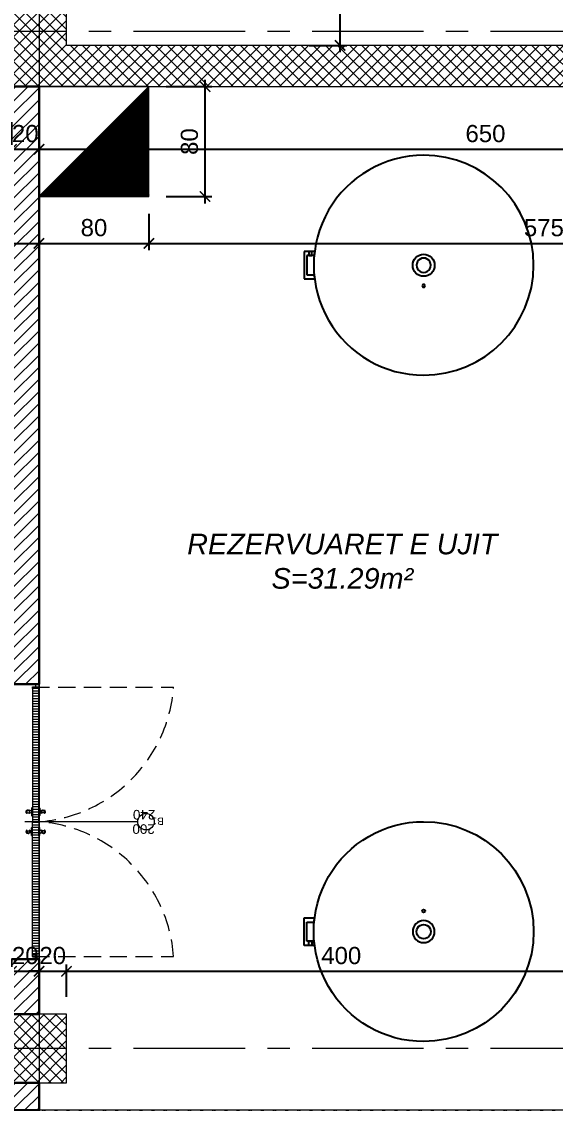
# Model space of a CAD drawing. Header units: centimetres. Extents: x 54080 to 59633, y -55119 to -48218.
# Drawn here: x 58585 to 58974, y -52052 to -51265 of the extents above; entities that cross this region are included whole.
import ezdxf

# ---------------------------------------------------------------- set-up
doc = ezdxf.new("R2010")
doc.units = ezdxf.units.CM
doc.header["$LTSCALE"] = 50
doc.header["$MEASUREMENT"] = 0
for name, pattern in [('23486-A01$0${ Chain Double-Dash }', [0]), ('AXES', [2, 1.25, -0.25, 0.25, -0.25]), ('CACHE', [0.375, 0.25, -0.125]), ('CONTINU', [0])]:
    doc.linetypes.add(name, pattern=pattern)
doc.layers.get('0').update_dxf_attribs({"color": 8})
for name, color, linetype in [('AXES', 10, 'AXES'), ('BETON COUPE', 3, 'CONTINU'), ('COTE 50ème', 1, 'Continuous'), ('OMBRE', 253, 'Continuous'), ('TEXTE', 7, 'Continuous')]:
    doc.layers.add(name, color=color, linetype=linetype)
for name, color, linetype, lineweight in [('BETON HACHURE', 253, 'Continuous', 13), ('door', 44, 'Continuous', 5), ('MACONNERIE COUPE', 7, 'Continuous', 30), ('MACONNERIE HACHURE', 253, 'Continuous', 13), ('New_SANITARI BANJO_Pen_No__15', 214, 'Continuous', 25)]:
    doc.layers.add(name, color=color, linetype=linetype, lineweight=lineweight)
doc.layers.add('HORS GEL', color=7, linetype='CACHE', lineweight=15, true_color=0x00661a)
doc.styles.add('GENERATED_STYLE_1', font='arial.ttf')
doc.styles.add('RS_TEXT_1.50', font='arial.ttf', dxfattribs={"height": 12.5})
doc.styles.add('RS_TXT_50', font='arial.ttf', dxfattribs={"height": 12.5})
doc.dimstyles.new('RS_50CM_LINEAIRE', dxfattribs={"dimscale": 5, "dimtxt": 12.5, "dimasz": 1.5, "dimexe": 1, "dimexo": 2.5, "dimgap": 1, "dimtad": 1, "dimdec": 1, "dimrnd": 0.5, "dimdsep": 46, "dimtxsty": 'RS_TXT_50', "dimblk1": 'ARCHTICK', "dimblk2": 'ARCHTICK', "dimsah": 1, "dimcen": 2.5, "dimdle": 1, "dimclrt": 4, "dimadec": 0, "dimazin": 2, "dimtfac": 1, "dimtdec": 1, "dimtix": 1, "dimtmove": 2, "dimatfit": 3, "dimfxl": 1, "dimtolj": 1, "dimtzin": 0, "dimarcsym": 0})
pattern_1 = [(360, (11294.2364, 86137.351), (4e-15, 1.875), [])]

# ---------------------------------------------------------------- blocks, each defined once
blk = doc.blocks.new('A$C99aa3423')
at = {"layer": 'AXES', "lineweight": 5, "ltscale": 1.3}
for p, q in [((3195, -410), (-1985, -410)), ((3195, -1150), (-1985, -1150))]:
    blk.add_line(p, q, dxfattribs=at)
at = {"layer": 'HORS GEL', "linetype": '23486-A01$0${ Chain Double-Dash }', "ltscale": 1.2}
blk.add_line((2395, 1580), (2395, -4150), dxfattribs=at)
blk = doc.blocks.new('_ArchTick')
at = {"color": 0, "linetype": 'ByBlock', "const_width": 0.15}
blk.add_lwpolyline([(-0.5, -0.5), (0.5, 0.5)], dxfattribs=at)
blk = doc.blocks.new('*D1248')
at = {"layer": 'COTE 50ème', "color": 0, "lineweight": -2, "ltscale": 0.5, "transparency": 16777216}
for p, q in [((58577.67, -51974.86), (58577.67, -51951.24)), ((58597.67, -51974.86), (58597.67, -51951.24)), ((58577.67, -51956.24), (58570.17, -51956.24)), ((58577.67, -51956.24), (58597.67, -51956.24)), ((58597.67, -51956.24), (58605.17, -51956.24))]:
    blk.add_line(p, q, dxfattribs=at)
at = {"layer": 'Defpoints', "color": 0, "ltscale": 0.5, "transparency": 16777216}
for p in [(58597.67, -51956.24), (58577.67, -51987.36), (58597.67, -51987.36)]:
    blk.add_point(p, dxfattribs=at)
at = {"layer": 'COTE 50ème', "color": 0, "lineweight": -2, "ltscale": 0.5, "transparency": 16777216, "xscale": 7.5, "yscale": 7.5, "zscale": 7.5}
blk.add_blockref('_ArchTick', (58577.67, -51956.24), dxfattribs=at)
at = {"layer": 'COTE 50ème', "color": 0, "lineweight": -2, "ltscale": 0.5, "transparency": 16777216, "xscale": 7.5, "yscale": 7.5, "zscale": 7.5, "rotation": 180}
blk.add_blockref('_ArchTick', (58597.67, -51956.24), dxfattribs=at)
at = {"layer": 'COTE 50ème', "color": 4, "ltscale": 0.5, "transparency": 16777216, "insert": (58587.67, -51944.85), "char_height": 12.5, "attachment_point": 5, "style": 'RS_TXT_50'}
blk.add_mtext('\\A1;20', dxfattribs=at)
blk = doc.blocks.new('*D1249')
at = {"layer": 'COTE 50ème', "color": 0, "lineweight": -2, "ltscale": 0.5, "transparency": 16777216}
for p, q in [((58597.67, -51974.86), (58597.67, -51951.24)), ((58617.67, -51974.86), (58617.67, -51951.24)), ((58597.67, -51956.24), (58590.17, -51956.24)), ((58597.67, -51956.24), (58617.67, -51956.24)), ((58617.67, -51956.24), (58625.17, -51956.24))]:
    blk.add_line(p, q, dxfattribs=at)
at = {"layer": 'Defpoints', "color": 0, "ltscale": 0.5, "transparency": 16777216}
for p in [(58617.67, -51956.24), (58597.67, -51987.36), (58617.67, -51987.36)]:
    blk.add_point(p, dxfattribs=at)
at = {"layer": 'COTE 50ème', "color": 0, "lineweight": -2, "ltscale": 0.5, "transparency": 16777216, "xscale": 7.5, "yscale": 7.5, "zscale": 7.5}
blk.add_blockref('_ArchTick', (58597.67, -51956.24), dxfattribs=at)
at = {"layer": 'COTE 50ème', "color": 0, "lineweight": -2, "ltscale": 0.5, "transparency": 16777216, "xscale": 7.5, "yscale": 7.5, "zscale": 7.5, "rotation": 180}
blk.add_blockref('_ArchTick', (58617.67, -51956.24), dxfattribs=at)
at = {"layer": 'COTE 50ème', "color": 4, "ltscale": 0.5, "transparency": 16777216, "insert": (58607.67, -51944.85), "char_height": 12.5, "attachment_point": 5, "style": 'RS_TXT_50'}
blk.add_mtext('\\A1;20', dxfattribs=at)
blk = doc.blocks.new('*D1250')
at = {"layer": 'COTE 50ème', "color": 0, "lineweight": -2, "ltscale": 0.5, "transparency": 16777216}
for p, q in [((58617.67, -51974.86), (58617.67, -51951.24)), ((59017.67, -51999.86), (59017.67, -51951.24)), ((58612.67, -51956.24), (59022.67, -51956.24))]:
    blk.add_line(p, q, dxfattribs=at)
at = {"layer": 'Defpoints', "color": 0, "ltscale": 0.5, "transparency": 16777216}
for p in [(59017.67, -51956.24), (58617.67, -51987.36), (59017.67, -52012.36)]:
    blk.add_point(p, dxfattribs=at)
at = {"layer": 'COTE 50ème', "color": 0, "lineweight": -2, "ltscale": 0.5, "transparency": 16777216, "xscale": 7.5, "yscale": 7.5, "zscale": 7.5, "rotation": 180}
blk.add_blockref('_ArchTick', (58617.67, -51956.24), dxfattribs=at)
at = {"layer": 'COTE 50ème', "color": 0, "lineweight": -2, "ltscale": 0.5, "transparency": 16777216, "xscale": 7.5, "yscale": 7.5, "zscale": 7.5}
blk.add_blockref('_ArchTick', (59017.67, -51956.24), dxfattribs=at)
at = {"layer": 'COTE 50ème', "color": 4, "ltscale": 0.5, "transparency": 16777216, "insert": (58817.67, -51944.85), "char_height": 12.5, "attachment_point": 5, "style": 'RS_TXT_50'}
blk.add_mtext('\\A1;400', dxfattribs=at)
blk = doc.blocks.new('*D1284')
at = {"layer": 'COTE 50ème', "color": 0, "lineweight": -2, "ltscale": 0.5, "transparency": 16777216}
for p, q in [((58577.67, -51331.96), (58577.67, -51362.99)), ((58597.67, -51331.96), (58597.67, -51362.99)), ((58577.67, -51357.99), (58570.17, -51357.99)), ((58577.67, -51357.99), (58597.67, -51357.99)), ((58597.67, -51357.99), (58605.17, -51357.99))]:
    blk.add_line(p, q, dxfattribs=at)
at = {"layer": 'Defpoints', "color": 0, "ltscale": 0.5, "transparency": 16777216}
for p in [(58577.67, -51319.46), (58597.67, -51319.46), (58597.67, -51357.99)]:
    blk.add_point(p, dxfattribs=at)
at = {"layer": 'COTE 50ème', "color": 0, "lineweight": -2, "ltscale": 0.5, "transparency": 16777216, "xscale": 7.5, "yscale": 7.5, "zscale": 7.5}
blk.add_blockref('_ArchTick', (58577.67, -51357.99), dxfattribs=at)
at = {"layer": 'COTE 50ème', "color": 0, "lineweight": -2, "ltscale": 0.5, "transparency": 16777216, "xscale": 7.5, "yscale": 7.5, "zscale": 7.5, "rotation": 180}
blk.add_blockref('_ArchTick', (58597.67, -51357.99), dxfattribs=at)
at = {"layer": 'COTE 50ème', "color": 4, "ltscale": 0.5, "transparency": 16777216, "insert": (58587.67, -51346.61), "char_height": 12.5, "attachment_point": 5, "style": 'RS_TXT_50'}
blk.add_mtext('\\A1;20', dxfattribs=at)
blk = doc.blocks.new('*D1285')
at = {"layer": 'COTE 50ème', "color": 0, "lineweight": -2, "ltscale": 0.5, "transparency": 16777216}
for p, q in [((59247.67, -51324.86), (59247.67, -51362.99)), ((58597.67, -51331.96), (58597.67, -51362.99)), ((58592.67, -51357.99), (59252.67, -51357.99))]:
    blk.add_line(p, q, dxfattribs=at)
at = {"layer": 'Defpoints', "color": 0, "ltscale": 0.5, "transparency": 16777216}
for p in [(59247.67, -51312.36), (58597.67, -51319.46), (59247.67, -51357.99)]:
    blk.add_point(p, dxfattribs=at)
at = {"layer": 'COTE 50ème', "color": 0, "lineweight": -2, "ltscale": 0.5, "transparency": 16777216, "xscale": 7.5, "yscale": 7.5, "zscale": 7.5, "rotation": 180}
blk.add_blockref('_ArchTick', (58597.67, -51357.99), dxfattribs=at)
at = {"layer": 'COTE 50ème', "color": 0, "lineweight": -2, "ltscale": 0.5, "transparency": 16777216, "xscale": 7.5, "yscale": 7.5, "zscale": 7.5}
blk.add_blockref('_ArchTick', (59247.67, -51357.99), dxfattribs=at)
at = {"layer": 'COTE 50ème', "color": 4, "ltscale": 0.5, "transparency": 16777216, "insert": (58922.67, -51346.61), "char_height": 12.5, "attachment_point": 5, "style": 'RS_TXT_50'}
blk.add_mtext('\\A1;650', dxfattribs=at)
blk = doc.blocks.new('*D1286')
at = {"layer": 'COTE 50ème', "color": 0, "lineweight": -2, "ltscale": 0.5, "transparency": 16777216}
for p, q in [((58816.82, -51287.36), (58816.82, -50967.22)), ((58794.28, -50972.22), (58821.82, -50972.22)), ((58794.28, -51282.36), (58821.82, -51282.36))]:
    blk.add_line(p, q, dxfattribs=at)
at = {"layer": 'Defpoints', "color": 0, "ltscale": 0.5, "transparency": 16777216}
for p in [(58781.78, -50972.22), (58816.82, -50972.22), (58781.78, -51282.36)]:
    blk.add_point(p, dxfattribs=at)
at = {"layer": 'COTE 50ème', "color": 0, "lineweight": -2, "ltscale": 0.5, "transparency": 16777216, "xscale": 7.5, "yscale": 7.5, "zscale": 7.5}
for p, rotation in [((58816.82, -50972.22), 90), ((58816.82, -51282.36), 270)]:
    blk.add_blockref('_ArchTick', p, dxfattribs=dict(at, rotation=rotation))
at = {"layer": 'COTE 50ème', "color": 4, "ltscale": 0.5, "transparency": 16777216, "insert": (58805.43, -51127.29), "char_height": 12.5, "attachment_point": 5, "rotation": 90, "style": 'RS_TXT_50'}
blk.add_mtext('\\A1;310', dxfattribs=at)
blk = doc.blocks.new('*D1411')
at = {"layer": 'COTE 50ème', "color": 0, "lineweight": -2, "ltscale": 0.5, "transparency": 16777216}
for p, q in [((58237.67, -51324.86), (58237.67, -51431.45)), ((58597.67, -51404.86), (58597.67, -51431.45)), ((58232.67, -51426.45), (58602.67, -51426.45))]:
    blk.add_line(p, q, dxfattribs=at)
at = {"layer": 'Defpoints', "color": 0, "ltscale": 0.5, "transparency": 16777216}
for p in [(58237.67, -51312.36), (58597.67, -51392.36), (58597.67, -51426.45)]:
    blk.add_point(p, dxfattribs=at)
at = {"layer": 'COTE 50ème', "color": 0, "lineweight": -2, "ltscale": 0.5, "transparency": 16777216, "xscale": 7.5, "yscale": 7.5, "zscale": 7.5, "rotation": 180}
blk.add_blockref('_ArchTick', (58237.67, -51426.45), dxfattribs=at)
at = {"layer": 'COTE 50ème', "color": 0, "lineweight": -2, "ltscale": 0.5, "transparency": 16777216, "xscale": 7.5, "yscale": 7.5, "zscale": 7.5}
blk.add_blockref('_ArchTick', (58597.67, -51426.45), dxfattribs=at)
at = {"layer": 'COTE 50ème', "color": 4, "ltscale": 0.5, "transparency": 16777216, "insert": (58417.67, -51415.06), "char_height": 12.5, "attachment_point": 5, "style": 'RS_TXT_50'}
blk.add_mtext('\\A1;360', dxfattribs=at)
blk = doc.blocks.new('*D1412')
at = {"layer": 'COTE 50ème', "color": 0, "lineweight": -2, "ltscale": 0.5, "transparency": 16777216}
for p, q in [((58597.67, -51404.86), (58597.67, -51431.45)), ((58677.67, -51404.86), (58677.67, -51431.45)), ((58592.67, -51426.45), (58682.67, -51426.45))]:
    blk.add_line(p, q, dxfattribs=at)
at = {"layer": 'Defpoints', "color": 0, "ltscale": 0.5, "transparency": 16777216}
for p in [(58597.67, -51392.36), (58677.67, -51392.36), (58677.67, -51426.45)]:
    blk.add_point(p, dxfattribs=at)
at = {"layer": 'COTE 50ème', "color": 0, "lineweight": -2, "ltscale": 0.5, "transparency": 16777216, "xscale": 7.5, "yscale": 7.5, "zscale": 7.5, "rotation": 180}
blk.add_blockref('_ArchTick', (58597.67, -51426.45), dxfattribs=at)
at = {"layer": 'COTE 50ème', "color": 0, "lineweight": -2, "ltscale": 0.5, "transparency": 16777216, "xscale": 7.5, "yscale": 7.5, "zscale": 7.5}
blk.add_blockref('_ArchTick', (58677.67, -51426.45), dxfattribs=at)
at = {"layer": 'COTE 50ème', "color": 4, "ltscale": 0.5, "transparency": 16777216, "insert": (58637.67, -51415.06), "char_height": 12.5, "attachment_point": 5, "style": 'RS_TXT_50'}
blk.add_mtext('\\A1;80', dxfattribs=at)
blk = doc.blocks.new('*D1413')
at = {"layer": 'COTE 50ème', "color": 0, "lineweight": -2, "ltscale": 0.5, "transparency": 16777216}
for p, q in [((59252.67, -51394.57), (59252.67, -51431.45)), ((58677.67, -51404.86), (58677.67, -51431.45)), ((58672.67, -51426.45), (59257.67, -51426.45))]:
    blk.add_line(p, q, dxfattribs=at)
at = {"layer": 'Defpoints', "color": 0, "ltscale": 0.5, "transparency": 16777216}
for p in [(59252.67, -51382.07), (58677.67, -51392.36), (59252.67, -51426.45)]:
    blk.add_point(p, dxfattribs=at)
at = {"layer": 'COTE 50ème', "color": 0, "lineweight": -2, "ltscale": 0.5, "transparency": 16777216, "xscale": 7.5, "yscale": 7.5, "zscale": 7.5, "rotation": 180}
blk.add_blockref('_ArchTick', (58677.67, -51426.45), dxfattribs=at)
at = {"layer": 'COTE 50ème', "color": 0, "lineweight": -2, "ltscale": 0.5, "transparency": 16777216, "xscale": 7.5, "yscale": 7.5, "zscale": 7.5}
blk.add_blockref('_ArchTick', (59252.67, -51426.45), dxfattribs=at)
at = {"layer": 'COTE 50ème', "color": 4, "ltscale": 0.5, "transparency": 16777216, "insert": (58965.17, -51415.09), "char_height": 12.5, "attachment_point": 5, "style": 'RS_TXT_50'}
blk.add_mtext('\\A1;575', dxfattribs=at)
blk = doc.blocks.new('*D1415')
at = {"layer": 'COTE 50ème', "color": 0, "lineweight": -2, "ltscale": 0.5, "transparency": 16777216}
for p, q in [((58718.57, -51397.36), (58718.57, -51307.36)), ((58690.17, -51312.36), (58723.57, -51312.36)), ((58690.17, -51392.36), (58723.57, -51392.36))]:
    blk.add_line(p, q, dxfattribs=at)
at = {"layer": 'Defpoints', "color": 0, "ltscale": 0.5, "transparency": 16777216}
for p in [(58677.67, -51312.36), (58718.57, -51312.36), (58677.67, -51392.36)]:
    blk.add_point(p, dxfattribs=at)
at = {"layer": 'COTE 50ème', "color": 0, "lineweight": -2, "ltscale": 0.5, "transparency": 16777216, "xscale": 7.5, "yscale": 7.5, "zscale": 7.5}
for p, rotation in [((58718.57, -51312.36), 90), ((58718.57, -51392.36), 270)]:
    blk.add_blockref('_ArchTick', p, dxfattribs=dict(at, rotation=rotation))
at = {"layer": 'COTE 50ème', "color": 4, "ltscale": 0.5, "transparency": 16777216, "insert": (58707.19, -51352.36), "char_height": 12.5, "attachment_point": 5, "rotation": 90, "style": 'RS_TXT_50'}
blk.add_mtext('\\A1;80', dxfattribs=at)

msp = doc.modelspace()

# ---------------------------------------------------------------- hatches: boundary and pattern name
at = {"layer": 'BETON HACHURE', "transparency": 33554585}
h = msp.add_hatch(dxfattribs=at)
h.set_pattern_fill('ANSI37', color=256, scale=50, angle=270, style=0)
h.set_pattern_definition([(315, (861.459, 19655.393), (4.4194174, 4.4194174), []), (45, (861.459, 19655.393), (-4.4194174, 4.4194174), [])])
h.paths.add_polyline_path([(56357.67, -51847.22), (56382.67, -51847.22), (56382.67, -52172.22), (56357.67, -52172.22)], flags=0)
h.paths.add_polyline_path([(56357.67, -51847.22), (56382.67, -51847.22), (56382.67, -52172.22), (56357.67, -52172.22)], flags=0)
h.paths.add_polyline_path([(58537.67, -51987.36), (58537.67, -52037.36), (58617.67, -52037.36), (58617.67, -51987.36)], flags=0)
h.paths.add_polyline_path([(58157.67, -51987.36), (58157.67, -52037.36), (58237.67, -52037.36), (58237.67, -51987.36)], flags=0)
edge = h.paths.add_edge_path(flags=0)
edge.add_arc((58197.67, -50672.36), 40, 0, 360)
edge = h.paths.add_edge_path(flags=0)
edge.add_arc((58197.67, -49997.36), 40, 0, 360)
edge = h.paths.add_edge_path(flags=0)
edge.add_arc((58197.67, -51272.36), 40, 0, 360)
h.paths.add_polyline_path([(59277.67, -49527.22), (54853.83, -49527.22), (54464.54, -54263.92), (59277.59, -54736.58), (59277.67, -54713.51)])
edge = h.paths.add_edge_path(flags=0)
edge.add_arc((58197.67, -51272.36), 40, 0, 360)
h.paths.add_polyline_path([(56982.67, -49552.22), (56982.67, -49972.36), (57007.67, -49972.36), (57007.67, -49552.22), (58577.68, -49552.22), (58577.67, -50022.36), (58617.67, -50022.36), (58617.67, -49552.22), (59247.67, -49552.22), (59247.67, -51282.36), (58617.67, -51282.36), (58617.67, -50647.36), (58577.67, -50647.36), (58577.67, -51312.36), (59247.67, -51312.36), (59247.67, -52057.36), (58577.67, -52057.36), (58577.67, -53447.36), (58617.67, -53447.36), (58617.67, -52087.36), (59247.67, -52087.36), (59247.67, -54709.01), (58245.17, -54610.07), (58245.17, -54122.36), (58220.17, -54122.36), (58220.17, -54607.62), (56915.17, -54479.46), (56915.17, -54122.36), (56890.17, -54122.36), (56890.17, -54477.01), (55702.67, -54360.39), (55702.67, -54122.36), (55652.67, -54122.36), (55652.67, -54355.48), (54491.47, -54241.45), (54666.86, -52107.36), (54872.67, -52107.36), (54872.67, -52057.36), (54670.97, -52057.36), (54672.82, -52037.36), (54872.67, -52037.36), (54872.67, -51987.36), (54676.72, -51987.36), (54733.43, -51297.36), (54872.67, -51297.36), (54872.67, -51247.36), (54737.54, -51247.36), (54782.74, -50697.36), (54872.67, -50697.36), (54872.67, -50647.36), (54786.85, -50647.36), (54876.86, -49552.22), (55655.17, -49552.22), (55655.17, -49972.36), (55680.17, -49972.36), (55680.17, -49552.22)], flags=16)
h.paths.add_polyline_path([(58157.67, -51232.36), (58157.67, -51312.36), (58237.67, -51312.36), (58237.67, -51232.36)], flags=0)
at = {"layer": 'door'}
h = msp.add_hatch(dxfattribs=at)
h.set_pattern_fill('ANSI31', color=256, scale=15, angle=675)
h.set_pattern_definition(pattern_1)
h.paths.add_polyline_path([(58592.9, -51749.33), (58592.9, -51847.36), (58597.61, -51847.36), (58597.61, -51749.33)])
h = msp.add_hatch(dxfattribs=at)
h.set_pattern_fill('ANSI31', color=256, scale=15, angle=675)
h.set_pattern_definition(pattern_1)
h.paths.add_polyline_path([(58592.9, -51945.39), (58592.9, -51847.36), (58597.61, -51847.36), (58597.61, -51945.39)])
at = {"layer": 'MACONNERIE HACHURE'}
h = msp.add_hatch(dxfattribs=at)
h.set_pattern_fill('ANSI31', color=256, scale=50, style=0)
h.paths.add_polyline_path([(54872.67, -54083.63), (54897.67, -54083.63), (54897.67, -54067.36), (54872.67, -54067.36)])
h.paths.add_polyline_path([(54760.13, -53887.22), (54520.58, -53887.22), (54522.64, -53862.22), (54760.13, -53862.22)])
h.paths.add_polyline_path([(54872.67, -54017.36), (54872.67, -53887.22), (54850.13, -53887.22), (54850.13, -53862.22), (54897.67, -53862.22), (54897.67, -54017.36)])
h.paths.add_polyline_path([(54872.67, -54173.63), (54897.67, -54173.63), (54897.67, -54281.34), (54872.67, -54278.88)])
h.paths.add_polyline_path([(54505.78, -54067.36), (54507.82, -54042.46), (54872.67, -54042.36), (54872.67, -54067.36)])
h.paths.add_polyline_path([(58577.67, -52057.36), (58597.67, -52057.36), (58597.67, -52037.36), (58577.67, -52037.36)])
h.paths.add_polyline_path([(55842.67, -50672.36), (56202.67, -50672.36), (56202.67, -50647.36), (55842.67, -50647.36)])
h.paths.add_polyline_path([(55752.67, -50672.36), (55742.67, -50672.36), (55742.67, -50647.36), (55752.67, -50647.36)])
h.paths.add_polyline_path([(57077.67, -53447.36), (57437.67, -53447.36), (57437.67, -53422.36), (57077.67, -53422.36)])
h.paths.add_polyline_path([(56987.67, -53447.36), (56977.67, -53447.36), (56977.67, -53422.36), (56987.67, -53422.36)])
h.paths.add_polyline_path([(58777.67, -49872.22), (58777.67, -49882.22), (58757.67, -49882.22), (58757.67, -49872.22), (58717.67, -49872.22), (58717.67, -49852.22), (59252.67, -49852.22), (59252.67, -49872.22)])
h.paths.add_polyline_path([(58777.67, -50092.22), (58777.67, -50102.22), (58757.67, -50102.22), (58757.67, -49972.22), (58777.67, -49972.22), (58777.67, -50072.22), (59252.67, -50072.22), (59252.67, -50092.22)])
h.paths.add_polyline_path([(58777.67, -50312.22), (58777.67, -50322.22), (58757.67, -50322.22), (58757.67, -50192.22), (58777.67, -50192.22), (58777.67, -50292.22), (59252.67, -50292.22), (59252.67, -50312.22)])
h.paths.add_polyline_path([(58777.67, -50532.22), (58777.67, -50542.22), (58757.67, -50542.22), (58757.67, -50412.22), (58777.67, -50412.22), (58777.67, -50512.22), (59247.67, -50512.22), (59247.67, -50532.22)])
h.paths.add_polyline_path([(58757.67, -50762.22), (58757.67, -50632.22), (58777.67, -50632.22), (58777.67, -50732.22), (59252.67, -50732.22), (59252.67, -50752.22), (58777.67, -50752.22), (58777.67, -50762.22)])
h.paths.add_polyline_path([(58777.67, -50852.22), (58757.67, -50852.22), (58757.67, -50952.22), (58717.67, -50952.22), (58717.67, -50972.22), (59252.67, -50972.22), (59252.67, -50952.22), (58777.67, -50952.22)])
h.paths.add_polyline_path([(58627.67, -49872.22), (58617.67, -49872.22), (58617.67, -49852.22), (58627.67, -49852.22)])
h.paths.add_polyline_path([(58627.67, -50972.22), (58617.67, -50972.22), (58617.67, -50952.22), (58627.67, -50952.22)])
h.paths.add_polyline_path([(58577.67, -51947.36), (58597.67, -51947.36), (58597.67, -51987.36), (58577.67, -51987.36)])
h.paths.add_polyline_path([(58577.67, -51747.36), (58597.67, -51747.36), (58597.67, -51312.36), (58577.67, -51312.36)])
h.paths.add_polyline_path([(57052.67, -52057.36), (57072.67, -52057.36), (57072.67, -52037.36), (57052.67, -52037.36)])
h.paths.add_polyline_path([(56237.67, -52057.36), (56257.67, -52057.36), (56257.67, -52037.36), (56237.67, -52037.36)])
h.paths.add_polyline_path([(55707.67, -52087.36), (55727.67, -52087.36), (55727.67, -52037.36), (55707.67, -52037.36)])
h.paths.add_polyline_path([(55837.67, -52007.36), (56107.67, -52007.36), (56107.67, -51987.36), (55837.67, -51987.36)])
h.paths.add_polyline_path([(57072.67, -52107.36), (57342.67, -52107.36), (57342.67, -52087.36), (57072.67, -52087.36)])
h.paths.add_polyline_path([(56670.17, -51987.36), (56670.17, -52097.36), (56690.17, -52097.36), (56690.17, -52007.36), (56922.67, -52007.36), (56922.67, -51987.36)])
h.paths.add_polyline_path([(56670.17, -52297.36), (56690.17, -52297.36), (56690.17, -52217.36), (57047.67, -52217.36), (57047.67, -52197.36), (56690.17, -52197.36), (56690.17, -52187.36), (56670.17, -52187.36)])
h.paths.add_polyline_path([(56670.17, -52497.36), (56690.17, -52497.36), (56690.17, -52417.36), (57047.67, -52417.36), (57047.67, -52397.36), (56690.17, -52397.36), (56690.17, -52387.36), (56670.17, -52387.36)])
h.paths.add_polyline_path([(56510.17, -52797.36), (56510.17, -52787.36), (56490.17, -52787.36), (56490.17, -52797.36), (56257.67, -52797.36), (56257.67, -52817.36), (56942.67, -52817.36), (56942.67, -52797.36), (56690.17, -52797.36), (56690.17, -52787.36), (56670.17, -52787.36), (56670.17, -52797.36)])
h.paths.add_polyline_path([(56510.17, -52697.36), (56510.17, -52587.36), (56490.17, -52587.36), (56490.17, -52597.36), (56127.67, -52597.36), (56127.67, -52617.36), (56490.17, -52617.36), (56490.17, -52697.36)])
h.paths.add_polyline_path([(56510.17, -52497.36), (56510.17, -52387.36), (56490.17, -52387.36), (56490.17, -52397.36), (56127.67, -52397.36), (56127.67, -52417.36), (56490.17, -52417.36), (56490.17, -52497.36)])
h.paths.add_polyline_path([(56510.17, -52187.36), (56490.17, -52187.36), (56490.17, -52197.36), (56127.67, -52197.36), (56127.67, -52217.36), (56490.17, -52217.36), (56490.17, -52297.36), (56510.17, -52297.36)])
h.paths.add_polyline_path([(56510.17, -51977.36), (56490.17, -51977.36), (56490.17, -51987.36), (56257.67, -51987.36), (56257.67, -52007.36), (56490.17, -52007.36), (56490.17, -52097.36), (56510.17, -52097.36)])
h.paths.add_polyline_path([(56490.17, -51887.36), (56510.17, -51887.36), (56510.17, -51777.36), (56490.17, -51777.36), (56490.17, -51787.36), (56132.67, -51787.36), (56132.67, -51807.36), (56490.17, -51807.36)])
h.paths.add_polyline_path([(57437.67, -52777.36), (57462.67, -52777.36), (57462.67, -52797.36), (57437.67, -52797.36)])
h.paths.add_polyline_path([(56202.67, -51317.36), (56227.67, -51317.36), (56227.67, -51297.36), (56202.67, -51297.36)])
h.paths.add_polyline_path([(56107.67, -53323.39), (56127.67, -53323.39), (56127.67, -52847.36), (56107.67, -52847.36)])
h.paths.add_polyline_path([(55682.67, -53222.36), (55702.67, -53222.36), (55702.67, -52927.36), (55682.67, -52927.36)])
h.paths.add_polyline_path([(55786, -51192.36), (55742.67, -51192.36), (55742.67, -51152.36), (55786, -51152.36)])
h.paths.add_polyline_path([(55952.67, -51192.36), (55912.67, -51192.36), (55912.67, -51152.36), (55952.67, -51152.36)])
h.paths.add_polyline_path([(56159.34, -51192.36), (56202.67, -51192.36), (56202.67, -51152.36), (56159.34, -51152.36)])
h.paths.add_polyline_path([(55992.67, -51192.36), (56032.67, -51192.36), (56032.67, -51152.36), (55992.67, -51152.36)])
h.paths.add_polyline_path([(57394.34, -52902.36), (57437.67, -52902.36), (57437.67, -52942.36), (57394.34, -52942.36)])
h.paths.add_polyline_path([(57227.67, -52902.36), (57267.67, -52902.36), (57267.67, -52942.36), (57227.67, -52942.36)])
h.paths.add_polyline_path([(57021, -52902.36), (56977.67, -52902.36), (56977.67, -52942.36), (57021, -52942.36)])
h.paths.add_polyline_path([(57187.67, -52902.36), (57147.67, -52902.36), (57147.67, -52942.36), (57187.67, -52942.36)])
h.paths.add_polyline_path([(55941, -52412.36), (55917.67, -52412.36), (55917.67, -52392.36), (55941, -52392.36)])
h.paths.add_polyline_path([(56107.67, -52412.36), (56067.67, -52412.36), (56067.67, -52392.36), (56107.67, -52392.36)])
h.paths.add_polyline_path([(55726, -52412.36), (55702.67, -52412.36), (55702.67, -52392.36), (55726, -52392.36)])
h.paths.add_polyline_path([(55892.67, -52412.36), (55852.67, -52412.36), (55852.67, -52392.36), (55892.67, -52392.36)])
h.paths.add_polyline_path([(55682.67, -52518.36), (55702.67, -52518.36), (55702.67, -52412.36), (55682.67, -52412.36)])
h.paths.add_polyline_path([(55682.67, -52797.36), (55702.67, -52797.36), (55702.67, -52737.36), (55682.67, -52737.36)])
h.paths.add_polyline_path([(56107.67, -52797.36), (56127.67, -52797.36), (56127.67, -52412.36), (56107.67, -52412.36)])
h.paths.add_polyline_path([(57437.67, -52677.36), (57437.67, -52637.36), (57342.67, -52637.36), (57342.67, -52562.36), (57367.67, -52562.36), (57367.67, -52627.36), (57462.67, -52627.36), (57462.67, -52677.36)])
h.paths.add_polyline_path([(56202.67, -51417.36), (56202.67, -51457.36), (56107.67, -51457.36), (56107.67, -51532.36), (56132.67, -51532.36), (56132.67, -51482.36), (56202.67, -51482.36), (56202.67, -51578.36), (56490.17, -51578.36), (56490.17, -51687.36), (56510.17, -51687.36), (56510.17, -51558.36), (56227.67, -51558.36), (56227.67, -51417.36)])
h.paths.add_polyline_path([(55742.67, -51297.36), (55742.67, -51457.36), (55837.67, -51457.36), (55837.67, -51532.36), (55812.67, -51532.36), (55812.67, -51482.36), (55717.67, -51482.36), (55717.67, -51297.36)])
h.paths.add_polyline_path([(56107.67, -53343.36), (55702.67, -53343.36), (55702.67, -53343.36), (56107.67, -53343.36)])
h.paths.add_polyline_path([(56977.67, -52797.36), (56977.67, -52637.36), (57072.67, -52637.36), (57072.67, -52562.36), (57047.67, -52562.36), (57047.67, -52627.36), (56977.67, -52627.36), (56977.67, -52597.36), (56690.17, -52597.36), (56690.17, -52587.36), (56670.17, -52587.36), (56670.17, -52697.36), (56690.17, -52697.36), (56690.17, -52617.36), (56952.67, -52617.36), (56952.67, -52797.36)])
at = {"layer": 'OMBRE'}
h = msp.add_hatch(dxfattribs=at)
h.set_pattern_fill('ANSI31', color=256)
h.paths.add_polyline_path([(58597.67, -51392.36), (58677.67, -51312.36), (58677.67, -51392.36)])

# ---------------------------------------------------------------- linework, layer by layer
at = {"layer": 'BETON COUPE', "lineweight": 5}
for points in [[(59247.67, -49552.22), (59247.67, -51282.36), (58617.67, -51282.36), (58617.67, -50647.36)], [(58577.67, -50647.36), (58577.67, -51312.36), (59247.67, -51312.36), (59247.67, -52057.36), (58577.67, -52057.36), (58577.67, -53447.36), (58617.67, -53447.36), (58617.67, -52087.36), (59247.67, -52087.36), (59247.67, -54709.01), (58245.17, -54610.07), (58245.17, -54122.36), (58220.17, -54122.36), (58220.17, -54607.62), (56915.17, -54479.46), (56915.17, -54122.36), (56890.17, -54122.36), (56890.17, -54477.01), (55702.67, -54360.39)]]:
    msp.add_lwpolyline(points, dxfattribs=at)
at = {"layer": 'BETON COUPE', "lineweight": 5, "ltscale": 0.5}
msp.add_lwpolyline([(58597.67, -51392.36), (58677.67, -51392.36), (58677.67, -51312.36), (58597.67, -51312.36)], close=True, dxfattribs=at)
at = {"layer": 'BETON COUPE', "lineweight": 5}
msp.add_lwpolyline([(58537.67, -51987.36), (58537.67, -52037.36), (58617.67, -52037.36), (58617.67, -51987.36)], close=True, dxfattribs=at)
at = {"layer": 'door', "linetype": 'CACHE'}
for p, q in [((58592.9, -51749.33), (58695.64, -51749.33)), ((58592.9, -51945.39), (58695.64, -51945.39))]:
    msp.add_line(p, q, dxfattribs=at)
at = {"layer": 'door'}
for p, q in [((58588.25, -51839.45), (58588.38, -51839.45)), ((58588.25, -51839.57), (58588.25, -51839.45)), ((58588.25, -51840.68), (58588.25, -51839.57)), ((58588.25, -51840.68), (58588.25, -51840.8)), ((58588.25, -51840.8), (58588.38, -51840.8)), ((58588.38, -51840.8), (58588.38, -51839.45)), ((58588.63, -51841.05), (58588.63, -51839.2)), ((58588.88, -51839.2), (58588.88, -51841.05)), ((58589.13, -51839.25), (58589.13, -51839.45)), ((58589.13, -51840.8), (58589.13, -51839.45)), ((58589.13, -51840.8), (58590.5, -51840.8)), ((58589.72, -51838.85), (58589.15, -51838.85)), ((58589.72, -51839.07), (58589.15, -51839.07)), ((58589.72, -51838.85), (58590.29, -51838.85)), ((58589.72, -51839.07), (58590.29, -51839.07)), ((58590.31, -51839.25), (58590.31, -51839.26)), ((58590.49, -51839.45), (58590.5, -51839.45)), ((58590.67, -51840.96), (58590.67, -51839.29)), ((58591.07, -51840.96), (58591.07, -51839.29)), ((58592.3, -51837.42), (58592.3, -51842.82)), ((58592.6, -51837.12), (58592.9, -51837.12)), ((58592.9, -51837.12), (58592.9, -51843.12)), ((58597.91, -51837.12), (58597.61, -51837.12)), ((58597.61, -51837.12), (58597.61, -51843.12)), ((58598.21, -51837.42), (58598.21, -51842.82)), ((58599.45, -51840.96), (58599.45, -51839.29)), ((58599.85, -51840.96), (58599.85, -51839.29)), ((58600.02, -51839.45), (58600.02, -51839.45)), ((58601.39, -51840.8), (58600.02, -51840.8)), ((58600.21, -51839.25), (58600.21, -51839.26)), ((58600.8, -51838.85), (58600.22, -51838.85)), ((58600.8, -51839.07), (58600.22, -51839.07)), ((58600.8, -51838.85), (58601.37, -51838.85)), ((58600.8, -51839.07), (58601.37, -51839.07)), ((58601.39, -51839.25), (58601.39, -51839.45)), ((58601.39, -51840.8), (58601.39, -51839.45)), ((58601.64, -51839.2), (58601.64, -51841.05)), ((58601.89, -51841.05), (58601.89, -51839.2)), ((58602.14, -51840.8), (58602.14, -51839.45)), ((58602.26, -51839.45), (58602.14, -51839.45)), ((58602.26, -51840.8), (58602.14, -51840.8)), ((58602.26, -51839.57), (58602.26, -51839.45)), ((58602.26, -51840.68), (58602.26, -51839.57)), ((58602.26, -51840.68), (58602.26, -51840.8)), ((58669.54, -51847.37), (58587.37, -51847.37)), ((58592.6, -51843.12), (58592.9, -51843.12)), ((58597.91, -51843.12), (58597.61, -51843.12)), ((58588.25, -51853.92), (58588.38, -51853.92)), ((58588.25, -51854.05), (58588.25, -51853.92)), ((58588.25, -51854.05), (58588.25, -51855.15)), ((58588.25, -51855.15), (58588.25, -51855.28)), ((58588.25, -51855.28), (58588.38, -51855.28)), ((58588.38, -51853.92), (58588.38, -51855.28)), ((58588.63, -51853.67), (58588.63, -51855.53)), ((58588.88, -51855.53), (58588.88, -51853.67)), ((58589.13, -51853.92), (58590.5, -51853.92)), ((58589.13, -51853.92), (58589.13, -51855.28)), ((58589.13, -51855.47), (58589.13, -51855.28)), ((58589.72, -51855.65), (58589.15, -51855.65)), ((58589.72, -51855.87), (58589.15, -51855.87)), ((58589.72, -51855.65), (58590.29, -51855.65)), ((58589.72, -51855.87), (58590.29, -51855.87)), ((58590.31, -51855.47), (58590.31, -51855.47)), ((58590.49, -51855.28), (58590.5, -51855.28)), ((58590.67, -51853.77), (58590.67, -51855.44)), ((58591.07, -51853.77), (58591.07, -51855.44)), ((58592.3, -51857.3), (58592.3, -51851.9)), ((58592.6, -51851.6), (58592.9, -51851.6)), ((58592.6, -51857.6), (58592.9, -51857.6)), ((58592.9, -51857.6), (58592.9, -51851.6)), ((58597.91, -51851.6), (58597.61, -51851.6)), ((58597.61, -51857.6), (58597.61, -51851.6)), ((58597.91, -51857.6), (58597.61, -51857.6)), ((58598.21, -51857.3), (58598.21, -51851.9)), ((58599.45, -51853.77), (58599.45, -51855.44)), ((58599.85, -51853.77), (58599.85, -51855.44)), ((58601.39, -51853.92), (58600.02, -51853.92)), ((58600.02, -51855.28), (58600.02, -51855.28)), ((58600.21, -51855.47), (58600.21, -51855.47)), ((58600.8, -51855.65), (58600.22, -51855.65)), ((58600.8, -51855.87), (58600.22, -51855.87)), ((58600.8, -51855.65), (58601.37, -51855.65)), ((58600.8, -51855.87), (58601.37, -51855.87)), ((58601.39, -51853.92), (58601.39, -51855.28)), ((58601.39, -51855.47), (58601.39, -51855.28)), ((58601.64, -51855.53), (58601.64, -51853.67)), ((58601.89, -51853.67), (58601.89, -51855.53)), ((58602.14, -51853.92), (58602.14, -51855.28)), ((58602.26, -51853.92), (58602.14, -51853.92)), ((58602.26, -51855.28), (58602.14, -51855.28)), ((58602.26, -51854.05), (58602.26, -51853.92)), ((58602.26, -51854.05), (58602.26, -51855.15)), ((58602.26, -51855.15), (58602.26, -51855.28))]:
    msp.add_line(p, q, dxfattribs=at)
for points in [[(58595.17, -51747.36), (58595.17, -51750.51), (58592.85, -51750.38), (58592.85, -51749.12), (58597.67, -51749.12), (58597.67, -51747.36), (58595.17, -51747.36)], [(58592.9, -51749.33), (58592.9, -51847.36), (58597.61, -51847.36), (58597.61, -51749.33), (58592.9, -51749.33)], [(58592.9, -51945.39), (58592.9, -51847.36), (58597.61, -51847.36), (58597.61, -51945.39), (58592.9, -51945.39)], [(58595.17, -51947.36), (58595.17, -51944.22), (58592.85, -51944.34), (58592.85, -51945.6), (58597.67, -51945.6), (58597.67, -51947.36), (58595.17, -51947.36)]]:
    msp.add_lwpolyline(points, dxfattribs=at)
msp.add_circle((58675.54, -51847.37), 6, dxfattribs=at)
at = {"layer": 'door', "linetype": 'CACHE'}
for centre, start, end in [((58589.86, -51741.58), 274.19365, 355.80635), ((58589.86, -51953.15), 4.19365, 85.80635)]:
    msp.add_arc(centre, 106.07, start, end, dxfattribs=at)
at = {"layer": 'door'}
for centre, radius, start, end in [((58589, -51840.12), 0.929, 143.41041, 216.58959), ((58588.63, -51839.45), 0.251, 90.11503, 179.88497), ((58588.63, -51840.8), 0.251, 180.11503, 269.88497), ((58588.75, -51839.2), 0.125, 0, 180), ((58588.75, -51841.05), 0.125, 180, 0), ((58588.88, -51839.45), 0.251, 0.11503, 89.88497), ((58588.88, -51840.8), 0.251, 270.11503, 359.88497), ((58589.15, -51838.96), 0.11, 90.01058, 269.98942), ((58589.15, -51839.13), 0.0561, 93.70972, 217.96342), ((58588.91, -51839.26), 0.215, 2.7029, 27.61425), ((58590.29, -51838.96), 0.11, 270.01058, 89.98942), ((58590.29, -51839.13), 0.0561, 322.03658, 86.29028), ((58590.52, -51839.26), 0.215, 152.38575, 177.2971), ((58590.5, -51839.25), 0.191, 178.74263, 268.1515), ((58590.5, -51839.27), 0.171, 270.21752, 354.94096), ((58590.5, -51840.97), 0.171, 5.05904, 89.78248), ((58590.87, -51839.29), 0.2, 0, 180), ((58590.87, -51840.96), 0.2, 180, 0), ((58591.24, -51838.47), 0.841, 257.92952, 315.63105), ((58591.24, -51841.78), 0.841, 44.36895, 102.07048), ((58592.3, -51839.45), 0.6, 90, 139.40915), ((58592.3, -51840.8), 0.6, 220.59085, 270), ((58592.6, -51837.42), 0.3, 90, 180), ((58592.6, -51842.82), 0.3, 180, 270), ((58597.91, -51837.42), 0.3, 0, 90), ((58597.91, -51842.82), 0.3, 270, 0), ((58598.21, -51839.45), 0.6, 40.59085, 90), ((58598.21, -51840.8), 0.6, 270, 319.40915), ((58599.27, -51838.47), 0.841, 224.36895, 282.07048), ((58599.27, -51841.78), 0.841, 77.92952, 135.63105), ((58599.65, -51839.29), 0.2, 0, 180), ((58599.65, -51840.96), 0.2, 180, 0), ((58600.02, -51839.27), 0.171, 185.05904, 269.78248), ((58600.02, -51840.97), 0.171, 90.21752, 174.94096), ((58600.02, -51839.25), 0.191, 271.8485, 1.25737), ((58600.22, -51838.96), 0.11, 90.01058, 269.98942), ((58600.23, -51839.13), 0.0561, 93.70972, 217.96342), ((58599.99, -51839.26), 0.215, 2.7029, 27.61425), ((58601.37, -51838.96), 0.11, 270.01058, 89.98942), ((58601.37, -51839.13), 0.0561, 322.03658, 86.29028), ((58601.6, -51839.26), 0.215, 152.38575, 177.2971), ((58601.64, -51839.45), 0.251, 90.11503, 179.88497), ((58601.64, -51840.8), 0.251, 180.11503, 269.88497), ((58601.76, -51839.2), 0.125, 0, 180), ((58601.76, -51841.05), 0.125, 180, 0), ((58601.89, -51839.45), 0.251, 0.11503, 89.88497), ((58601.89, -51840.8), 0.251, 270.11503, 359.88497), ((58601.52, -51840.12), 0.929, 323.41041, 36.58959), ((58589, -51854.6), 0.929, 143.41041, 216.58959), ((58588.63, -51853.92), 0.251, 90.11503, 179.88497), ((58588.63, -51855.28), 0.251, 180.11503, 269.88497), ((58588.75, -51853.67), 0.125, 0, 180), ((58588.75, -51855.53), 0.125, 180, 0), ((58588.88, -51853.92), 0.251, 0.11503, 89.88497), ((58588.88, -51855.28), 0.251, 270.11503, 359.88497), ((58589.15, -51855.76), 0.11, 90.01058, 269.98942), ((58589.15, -51855.6), 0.0561, 142.03658, 266.29028), ((58588.91, -51855.46), 0.215, 332.38575, 357.2971), ((58590.29, -51855.6), 0.0561, 273.70972, 37.96342), ((58590.29, -51855.76), 0.11, 270.01058, 89.98942), ((58590.5, -51855.47), 0.191, 91.8485, 181.25737), ((58590.52, -51855.46), 0.215, 182.7029, 207.61425), ((58590.5, -51853.75), 0.171, 270.21752, 354.94096), ((58590.5, -51855.45), 0.171, 5.05904, 89.78248), ((58590.87, -51853.77), 0.2, 0, 180), ((58590.87, -51855.44), 0.2, 180, 0), ((58591.24, -51852.94), 0.841, 257.92952, 315.63105), ((58591.24, -51856.26), 0.841, 44.36895, 102.07048), ((58592.3, -51853.92), 0.6, 90, 139.40915), ((58592.3, -51855.28), 0.6, 220.59085, 270), ((58592.6, -51851.9), 0.3, 90, 180), ((58592.6, -51857.3), 0.3, 180, 270), ((58597.91, -51851.9), 0.3, 0, 90), ((58597.91, -51857.3), 0.3, 270, 0), ((58598.21, -51853.92), 0.6, 40.59085, 90), ((58598.21, -51855.28), 0.6, 270, 319.40915), ((58599.27, -51852.94), 0.841, 224.36895, 282.07048), ((58599.27, -51856.26), 0.841, 77.92952, 135.63105), ((58599.65, -51853.77), 0.2, 0, 180), ((58599.65, -51855.44), 0.2, 180, 0), ((58600.02, -51853.75), 0.171, 185.05904, 269.78248), ((58600.02, -51855.45), 0.171, 90.21752, 174.94096), ((58600.02, -51855.47), 0.191, 358.74263, 88.1515), ((58600.22, -51855.76), 0.11, 90.01058, 269.98942), ((58600.23, -51855.6), 0.0561, 142.03658, 266.29028), ((58599.99, -51855.46), 0.215, 332.38575, 357.2971), ((58601.37, -51855.6), 0.0561, 273.70972, 37.96342), ((58601.37, -51855.76), 0.11, 270.01058, 89.98942), ((58601.64, -51853.92), 0.251, 90.11503, 179.88497), ((58601.64, -51855.28), 0.251, 180.11503, 269.88497), ((58601.6, -51855.46), 0.215, 182.7029, 207.61425), ((58601.76, -51853.67), 0.125, 0, 180), ((58601.76, -51855.53), 0.125, 180, 0), ((58601.89, -51853.92), 0.251, 0.11503, 89.88497), ((58601.89, -51855.28), 0.251, 270.11503, 359.88497), ((58601.52, -51854.6), 0.929, 323.41041, 36.58959)]:
    msp.add_arc(centre, radius, start, end, dxfattribs=at)
at = {"layer": 'MACONNERIE COUPE', "ltscale": 0.5}
for points in [[(58577.67, -51747.36), (58597.67, -51747.36), (58597.67, -51312.36), (58577.67, -51312.36)], [(58577.67, -51947.36), (58597.67, -51947.36), (58597.67, -51987.36), (58577.67, -51987.36)], [(58577.67, -52057.36), (58597.67, -52057.36), (58597.67, -52037.36), (58577.67, -52037.36)]]:
    msp.add_lwpolyline(points, close=True, dxfattribs=at)
at = {"layer": 'New_SANITARI BANJO_Pen_No__15', "color": 214, "linetype": 'Continuous', "lineweight": 25}
for p, q in [((58790.67, -51432.36), (58790.67, -51452.36)), ((58798.3, -51432.36), (58790.67, -51432.36)), ((58796.17, -51432.36), (58794.17, -51432.36)), ((58794.17, -51432.36), (58794.17, -51435.36)), ((58796.17, -51435.36), (58796.17, -51432.36)), ((58792.67, -51435.36), (58792.67, -51449.36)), ((58797.98, -51435.36), (58792.67, -51435.36)), ((58794.17, -51435.36), (58796.17, -51435.36)), ((58792.67, -51449.36), (58797.98, -51449.36)), ((58790.67, -51452.36), (58798.3, -51452.36)), ((58790.67, -51937.36), (58790.67, -51917.36)), ((58790.67, -51917.36), (58798.3, -51917.36)), ((58792.67, -51934.36), (58792.67, -51920.36)), ((58792.67, -51920.36), (58797.98, -51920.36)), ((58798.3, -51937.36), (58790.67, -51937.36)), ((58797.98, -51934.36), (58792.67, -51934.36)), ((58794.17, -51934.36), (58796.17, -51934.36)), ((58794.17, -51937.36), (58794.17, -51934.36)), ((58796.17, -51937.36), (58794.17, -51937.36)), ((58796.17, -51934.36), (58796.17, -51937.36))]:
    msp.add_line(p, q, dxfattribs=at)
for centre, major_axis, start_param, end_param in [((58877.67, -51442.36), (56.57, 56.57), 0.785398, 3.926991), ((58877.67, -51442.36), (56.57, 56.57), 3.926991, 7.068583), ((58877.67, -51442.36), (56.57, 56.57), 2.230867, 2.481522), ((58877.67, -51442.36), (56.57, 56.57), 2.268582, 2.443807), ((58877.67, -51442.36), (5.66, 5.66), 3.926991, 10.210176), ((58877.67, -51442.36), (3.68, 3.68), 5.497787, 8.63938), ((58877.67, -51442.36), (3.68, 3.68), 2.356194, 5.497787), ((58877.67, -51457.36), (0.707, 0.707), 5.497787, 8.63938), ((58877.67, -51457.36), (0.707, 0.707), 2.356194, 5.497787)]:
    msp.add_ellipse(centre, major_axis=major_axis, ratio=1, start_param=start_param, end_param=end_param, dxfattribs=at)
at = {"layer": 'New_SANITARI BANJO_Pen_No__15', "color": 214, "linetype": 'Continuous', "lineweight": 25, "extrusion": (0, 0, -1)}
for centre, major_axis, start_param, end_param in [((58877.67, -51927.36), (56.57, -56.57), 0.785398, 3.926991), ((58877.67, -51927.36), (56.57, -56.57), 3.926991, 7.068583), ((58877.67, -51912.36), (0.707, -0.707), 2.356194, 5.497787), ((58877.67, -51912.36), (0.707, -0.707), 5.497787, 8.63938), ((58877.67, -51927.36), (56.57, -56.57), 2.230867, 2.481522), ((58877.67, -51927.36), (56.57, -56.57), 2.268582, 2.443807), ((58877.67, -51927.36), (5.66, -5.66), 3.926991, 10.210176), ((58877.67, -51927.36), (3.68, -3.68), 2.356194, 5.497787), ((58877.67, -51927.36), (3.68, -3.68), 5.497787, 8.63938)]:
    msp.add_ellipse(centre, major_axis=major_axis, ratio=1, start_param=start_param, end_param=end_param, dxfattribs=at)

# ---------------------------------------------------------------- block references
at = {"layer": 'MACONNERIE COUPE', "lineweight": 5, "ltscale": 0.5}
msp.add_blockref('A$C99aa3423', (56202.67, -50862.36), dxfattribs=at)

# ---------------------------------------------------------------- texts
at = {"layer": 'door', "rotation": 180, "style": 'GENERATED_STYLE_1'}
for s, insert, char_height, attachment_point in [('\\A1;\\pt0;240', (58666.03, -51838.66), 7, 9), ('\\A1;\\pt0;200', (58665.67, -51849.12), 7, 9), ('\\A1;\\pt0;B1', (58679.57, -51849.68), 5.25, 3)]:
    msp.add_mtext(s, dxfattribs=dict(at, insert=insert, char_height=char_height, attachment_point=attachment_point))
at = {"layer": 'TEXTE', "insert": (58818.45, -51657.86), "char_height": 25, "width": 440.821, "attachment_point": 5, "style": 'RS_TEXT_1.50'}
msp.add_mtext('{\\fArial|b0|i1|c0|p34;\\H0.6x;REZERVUARET E UJIT\\PS=31.29m²}', dxfattribs=at)

# ---------------------------------------------------------------- dimensions: what is measured, and where the dimension line sits
at = {"layer": 'COTE 50ème', "ltscale": 0.5}
for base, p1, p2, picture, middle in [((58816.82, -50972.22), (58781.78, -51282.36), (58781.78, -50972.22), '*D1286', (58805.43, -51127.29)), ((58718.57, -51312.36), (58677.67, -51392.36), (58677.67, -51312.36), '*D1415', (58707.19, -51352.36))]:
    dim = msp.add_linear_dim(base=base, p1=p1, p2=p2, angle=90, dimstyle='RS_50CM_LINEAIRE', dxfattribs=at)
    dim.commit()
    dim.dimension.update_dxf_attribs({"geometry": picture, "text_midpoint": middle})
for base, p1, p2, picture, middle in [((58597.67, -51426.45), (58237.67, -51312.36), (58597.67, -51392.36), '*D1411', (58417.67, -51415.06)), ((59247.67, -51357.99), (58597.67, -51319.46), (59247.67, -51312.36), '*D1285', (58922.67, -51346.61)), ((58597.67, -51357.99), (58577.67, -51319.46), (58597.67, -51319.46), '*D1284', (58587.67, -51346.61)), ((59252.67, -51426.45), (58677.67, -51392.36), (59252.67, -51382.07), '*D1413', (58965.17, -51415.09)), ((58677.67, -51426.45), (58597.67, -51392.36), (58677.67, -51392.36), '*D1412', (58637.67, -51415.06)), ((58597.67, -51956.24), (58577.67, -51987.36), (58597.67, -51987.36), '*D1248', (58587.67, -51944.85)), ((58617.67, -51956.24), (58597.67, -51987.36), (58617.67, -51987.36), '*D1249', (58607.67, -51944.85)), ((59017.67, -51956.24), (58617.67, -51987.36), (59017.67, -52012.36), '*D1250', (58817.67, -51944.85))]:
    dim = msp.add_linear_dim(base=base, p1=p1, p2=p2, dimstyle='RS_50CM_LINEAIRE', dxfattribs=at)
    dim.commit()
    dim.dimension.update_dxf_attribs({"geometry": picture, "text_midpoint": middle})

doc.saveas('drawing.dxf')
